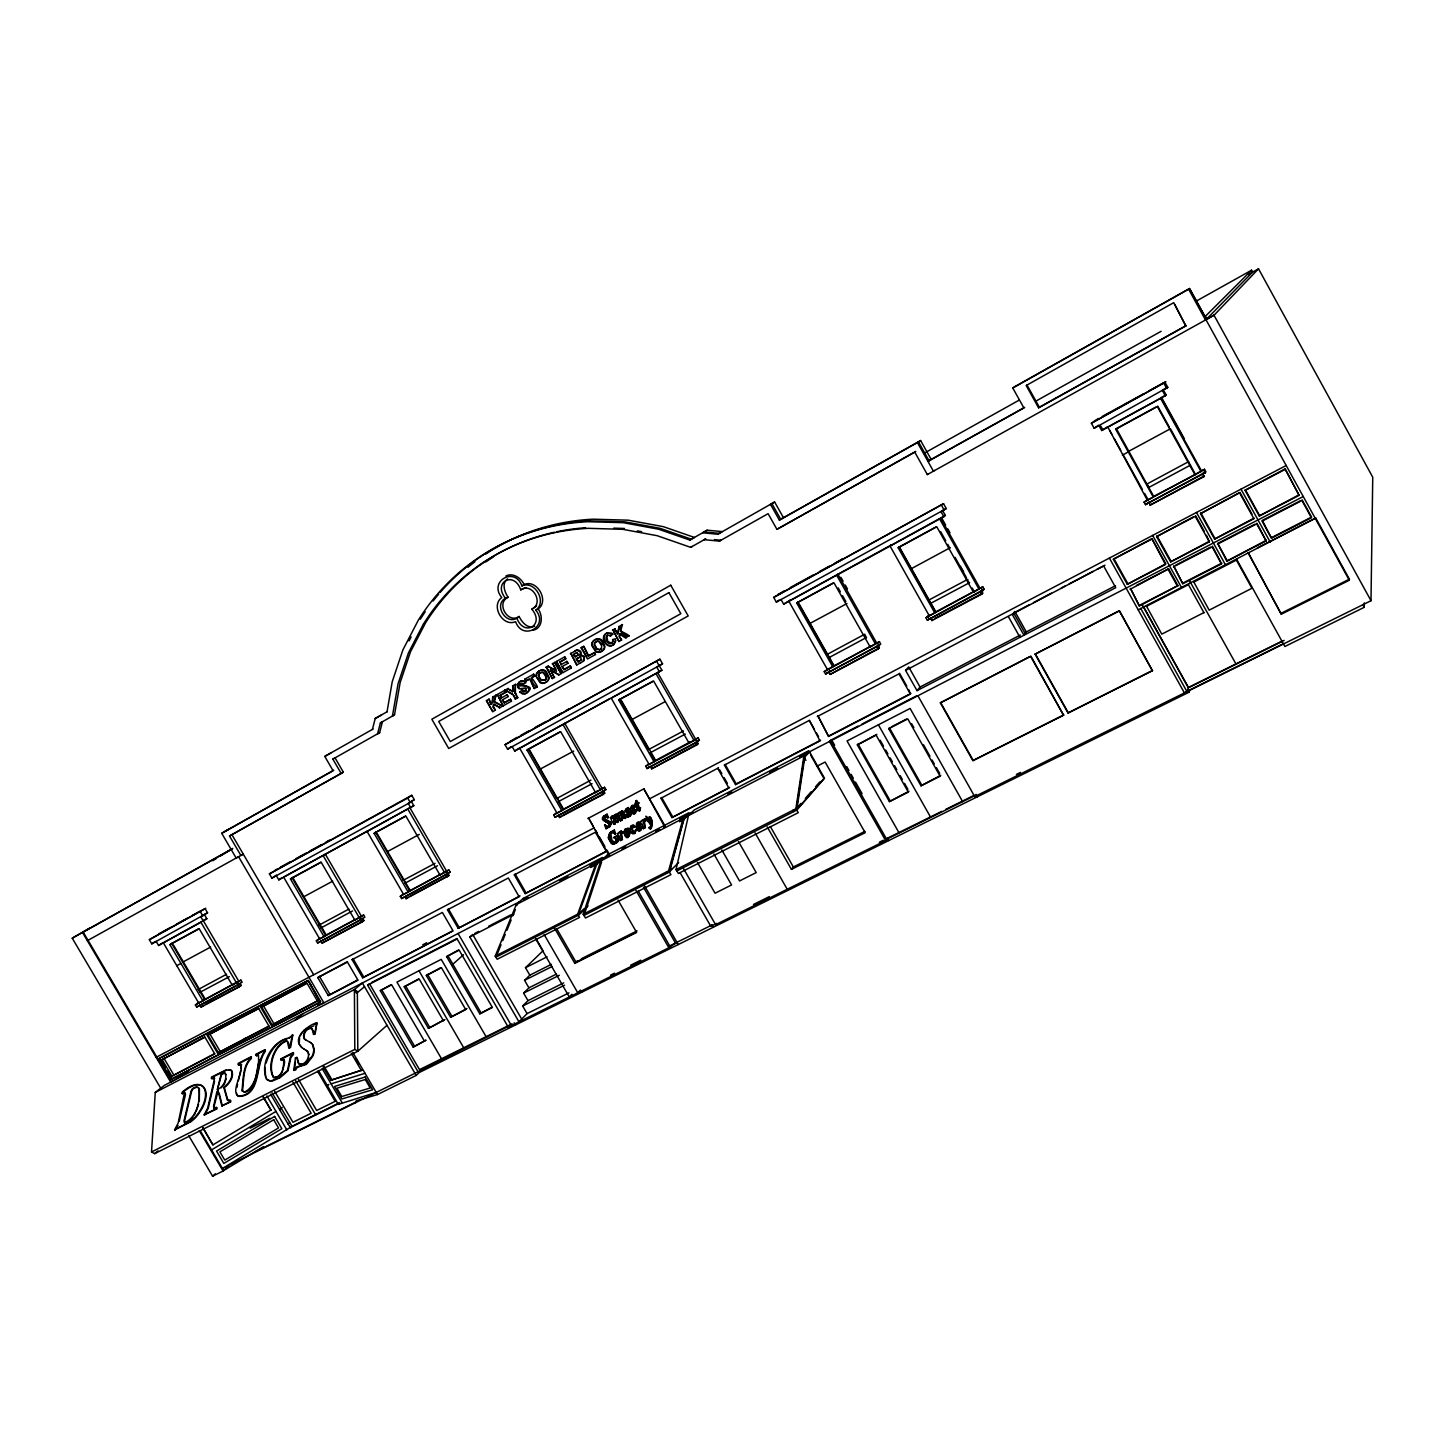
<?xml version="1.0" encoding="UTF-8"?>
<svg xmlns="http://www.w3.org/2000/svg" width="1445" height="1445" viewBox="0 0 1445 1445"><rect width="100%" height="100%" fill="white"/><g stroke="black" fill="none" stroke-linecap="round" stroke-linejoin="round"><path stroke-width="1.5" d="M614.992 823.885L615.733 820.272L617.286 822.62L619.092 819.044L618.207 820.706M618.713 818.99C617.629 826.45 613.421 804.124 618.279 820.597M625.179 818.538C625.215 816.696 626.841 815.919 622.018 811.024M625.775 815.251L624.981 817.256M627.979 807.791L629.442 809.922L628.394 807.43L624.999 810.826L629.46 815.739M629.099 816.262C625.811 818.484 625.757 814.655 629.984 815.07C629.478 812.505 623.879 812.433 625.757 808.965L628.015 807.629M514.817 693.257L515.468 684.334L515.359 692.896L517.473 697.917L515.359 692.896M627.943 817.238L629.912 816.046A2.348 2.149 48.9 0 0 631.031 814.348L630.887 813.445A2.782 2.529 48.9 0 0 630.002 812.198L626.624 809.074M917.9 695.767L974.707 796.592L1370.998 600.705L1372.75 477.229L1258.523 268.806L1252.616 272.093L1205.582 320.14L1188.621 289.199L1189.524 288.512L1206.449 319.273L1189.524 288.512L1014.48 386.863L1012.782 387.983L1023.891 407.942L927.979 461.388L931.068 459.221L920.609 440.526L780.733 519.279L771.883 503.601M266.187 1078.747A16.347 9.79 -57.7 0 0 271.75 1080.697L279.409 1077.482L287.483 1070.492L290.3 1057.306L293.1 1052.61L281.016 1058.77C286.507 1060.811 284.521 1061.768 282.823 1070.149M287.374 1041.448L288.783 1047.733L290.517 1047.589L292.829 1035.09L289.307 1037.871C272.401 1040.671 259.323 1063.719 266.711 1079.054A16.347 9.79 -57.7 0 0 272.274 1081.005L279.933 1077.789L288.007 1070.799L290.824 1057.614L293.588 1054.254L293.1 1052.61M281.522 1060.413L281.016 1058.77M621.567 832.754L622.109 839.744L620.971 833.476L622.687 832.916M259.504 1060.088C255.62 1070.402 257.535 1087.633 245.018 1092.366L242.453 1091.011C243.898 1080.426 243.013 1066.049 251.412 1058.499L250.942 1056.855L238.172 1063.412L238.136 1064.748C247.33 1063.809 233.494 1085.628 236.041 1092.763A9.158 5.419 -58.2 0 0 238.389 1096.105C260.895 1095.473 254.663 1063.881 264.796 1051.057L264.832 1049.72L256.198 1054.164C255.476 1057.812 261.726 1053.459 256.162 1055.482M236.565 1093.07A9.158 5.419 -58.2 0 0 238.913 1096.394C261.419 1095.78 255.169 1064.188 265.32 1051.364L264.832 1049.72M256.686 1055.789L256.198 1054.164M644.47 820.85L645.03 827.859L643.892 821.555L645.608 821.013M1236.685 559.36L1284.858 646.511L1364.206 607.333L1364.333 602.872M258.366 1054.904C259.558 1063.357 256.957 1086.676 244.494 1092.077L241.929 1090.704C243.374 1080.119 242.507 1065.742 250.888 1058.192L250.942 1056.855M626.191 815.323L625.432 818.249M241.044 1068.74L241.459 1064.676L238.642 1065.055L238.696 1063.719L251.448 1057.162M615.769 820.272L615.245 823.56M640.171 807.611L639.756 810.771M221.862 1105.84L230.712 1101.921L230.767 1100.584L227.335 1099.988L223.794 1087.326C228.725 1083.587 233.909 1076.76 231.254 1070.33L225.998 1069.896L211.458 1077.139L211.404 1078.476L214.293 1078.06L214.023 1080.806L207.701 1108.044L204.142 1114.836L216.894 1108.929L216.949 1107.592L214.51 1108.279L213.535 1106.491L216.949 1091.427L218.123 1090.83L221.862 1105.84L230.188 1101.632L230.243 1100.295L228.021 1100.711M204.142 1114.836L216.371 1108.64L216.425 1107.303L213.986 1107.99L214.095 1106.274L218.123 1090.83M213.77 1077.771L214.691 1078.403L211.927 1078.765L211.981 1077.446L226.522 1070.203M204.684 1115.125L208.224 1108.333L214.546 1081.113M649.166 827.66L650.647 828.87M636.396 800.747L637.155 803.221L636.793 800.385L635.926 800.982C634.734 804.576 636.035 808.803 639.611 810.916M636.324 800.62L634.897 804.54M611.452 832.519L615.642 833.801L614.36 830.098L612.409 831.579M610.892 832.067L614.36 830.098M635.8 809.868C632.151 815.739 634.481 808.748 634.807 805.786C630.49 802.77 628.792 812.542 633 813.824A2.312 2.113 48.8 0 0 635.041 813.463L636.324 809.941L635.114 812.018M637.371 822.675L636.035 827.552L638.329 830.857A2.312 2.113 48 0 0 640.37 830.496C645.156 824.824 634.825 829.701 639.918 829.177M641.128 826.901L639.503 829.556M182.124 1093.504L182.196 1092.167C203.673 1073.617 211.927 1092.203 200.132 1110.446A23.21 13.402 -58.5 0 1 190.288 1121.465L174.61 1129.809L178.168 1123.036L184.472 1092.817L182.124 1093.504L184.996 1093.124L185.484 1094.479L179.234 1121.176M182.648 1093.793L182.72 1092.474C204.197 1073.906 212.469 1092.492 200.674 1110.735A23.21 13.402 -58.5 0 1 190.812 1121.753L174.61 1129.809M640.081 809.959L640.587 807.683M175.152 1130.098L178.024 1125.51M634.987 833.133L636.071 829.918L634.734 832.085M635.547 829.827C633.235 838.19 629.279 821.699 634.283 827.299M636.071 829.918L634.644 833.476L631.393 831.977M387.007 1025.3L357.818 1051.237L154.669 1153.652L151.526 1151.99L155.265 1092.42L164.405 1085.34L519.929 901.517M1281.282 614.215L1248.137 552.658L1281.282 614.215L1349.305 580.24L1349.377 579.174L1315.745 518.033L1257.457 547.89M265.139 1067.458L265.573 1077.211M633.452 808.839L632.368 806.129L632.585 810.284L633.921 807.936L632.784 805.75L632.982 809.922M603.865 816.046L606.737 814.438L602.854 817.545A3.468 3.161 49.5 0 0 603.071 819.387L604.534 821.139M310.946 1042.838L312.951 1044.753L314.287 1049.774A13.041 7.911 -57.5 0 1 312.734 1056.295L306.412 1064.351L297.273 1067.277L295.557 1070.041L293.75 1070.384L295.466 1057.83L297.2 1057.632L298.88 1063.791M294.563 1068.596L295.412 1062.328M202.643 1127.461L212.903 1144.892L271.028 1110.049L263.116 1096.574M688.47 815.594L803.908 755.934L808.839 750.678L694.286 809.941L688.47 815.594L676.007 869.655L676.91 870.92L796.755 810.085L824.499 778.277L809.615 752.032L804.251 757.487L796.195 810.356L823.975 778.548L810.735 755.229M676.91 870.92L678.373 873.484L798.236 812.704L796.755 810.085L804.775 757.216M796.755 810.085L795.852 808.766L803.908 755.934M199.32 1100.945L199.392 1088.862A7.406 4.281 -58.3 0 0 195.888 1087.489L192.998 1088.88L191.571 1091.427L184.653 1120.489C183.732 1126.576 191.878 1119.134 192.98 1117.021M313.493 1034.259L314.613 1033.861L316.907 1022.97L315.118 1034.186L313.493 1034.259L312.174 1029.147M1315.745 518.033L1138.19 609.808M387.025 711.807L392.245 681.679L402.902 649.889L418.291 620.23A246.661 225.962 51.1 0 1 587.772 521.699L623.192 522.675L658.577 529.213L689.825 540.069L707.129 530.207L722.211 531.615L717.786 534.235L702.613 532.808L707.129 530.207M423.457 623.987L408.465 652.833L398.061 683.756L392.426 716.088L394.503 714.878L400.139 682.618L410.524 651.749L425.498 622.958A239.382 219.351 51.1 0 1 554.356 532.266M621.079 831.345C621.44 839.852 618.568 826.829 621.043 834.578M288.783 1047.733L289.993 1047.282L292.305 1034.783M495.4 710.127L492.926 707.165L493.54 704.383L499.898 707.635L494.1 704.022L493.486 706.804L495.4 710.127L492.763 711.644L486.423 700.608L489.06 699.091C492.962 716.214 493.63 684.731 492.221 702.18M631.031 808.116L632.025 805.624M636.541 824.138L636.432 827.19M625.595 818.177L623.427 818.231L621.765 812.343L622.38 819.712L620.411 820.886L617.467 814.366M619.038 626.534L617.521 634.012L614.649 628.972L618.027 633.687L619.038 626.534L622.452 624.583C612.138 634.536 642.844 641.074 620.916 631.248M615.209 816.804L615.028 822.187L612.499 815.901L614.613 822.566L614.667 814.872M610.747 833.494L612.012 840.611L615.769 842.525M649.13 827.552C656.048 826.775 639.792 814.492 648.245 820.904M236.908 1087.453L237.576 1084.364M494.064 702.017L496.014 695.208L494.064 702.017L502.589 706.135L494.623 701.656M299.548 1037.871L299.223 1044.103L301.752 1047.607M224.589 1072.931L221.591 1074.592L217.4 1089.53L221.067 1074.285L224.065 1072.642L226.287 1074.683M238.353 1080.806L240.592 1070.745M622.542 833.042L621.079 831.2M1299.127 495.346L1285.075 468.903L1245.084 490.325L1259.245 515.991L1299.127 495.346L1285.075 468.903M645.463 821.121L644.38 819.17M628.16 836.095C625.017 822.006 624.981 834.289 627.419 836.51C620.573 828.238 631.23 827.768 627.852 836.438M620.429 631.573L622.452 624.583M609.356 825.908L608.706 823.505L602.655 819.748A3.468 3.161 49.5 0 1 602.439 817.906L603.739 816.028M620.338 633.687L619.652 636.559L621.603 639.99L619.164 636.884C618.279 626.931 634.843 645.644 619.833 634.012M637.769 803.583C642.88 815.323 634.861 806.292 638.853 803.005L637.155 803.221M226.197 1078.674L224.246 1084.328L221.211 1087.796M372.413 729.49L375.212 718.508L381.516 714.896M380.378 722.915L377.56 733.897L379.656 732.651L382.473 721.687L380.378 722.915L394.503 714.878M1271.51 538.244L1262.063 521.121L1301.963 500.512L1311.446 517.743L1271.51 538.244L1262.28 520.435L1300.121 500.891M212.903 1144.892L202.715 1127.263M1270.498 541.207L1270.245 542.164L1241.002 489.151M1235.945 663.959L1189.687 580.98M668.583 870.865L683.124 818.412L689.084 812.632L607.37 854.898L600.795 860.949L583.184 914.27L585.532 918.009L670.932 874.659L668.583 870.865L583.184 914.27M683.539 819.73L669.017 872.22L678.626 862.557M679.818 818.99L689.771 813.842L683.918 819.532L669.414 872.021L584.033 915.408L601.608 862.051L600.795 860.949L683.124 818.412M1254.982 524.21L1217.701 543.464L1226.805 561.166L1266.163 540.972L1256.951 523.198M1193.769 581.902L1209.158 610.151L1252.129 588.169M584.015 660.13L583.762 656.771L580.186 655.181L580.294 651.912L577.169 650.286M198.579 1104.269L196.195 1111.079M616.184 842.2L615.209 837.396L616.292 839.545M621.332 811.494L620.465 815.432L622 810.789M1259.245 515.991L1299.272 494.714M638.618 826.395L637.498 823.343M1193.66 582.172L1236.559 559.992M356.066 1100.855L377.452 1094.569L416.214 1075.423L419.195 1072.551L1189.054 692.191L1189.831 689.933L1283.575 643.603M266.097 1063.105C269.384 1052.701 276.067 1041.411 287.374 1038.666M1109.399 558.059L1184.43 692.932L1187.031 691.577L1188.458 687.459L1282.185 641.074M649.293 827.371C650.503 834.036 654.35 816.533 649.13 816.804C658.992 834.126 635.836 804.179 651.388 822.151M495.202 956.138L577.693 914.143L595.99 863.387L602.457 857.427L523.307 898.375L516.28 904.588L495.202 956.138L497.206 959.245L579.571 917.376L578.108 915.353L596.731 864.381L603.089 858.529M1226.805 561.166L1266.362 540.249M282.479 1071.666L279.517 1076.091L273.918 1077.753C267.415 1066.862 274.135 1045.06 286.76 1041.086M1182.769 583.744L1173.792 566.151L1182.769 583.744L1221.531 563.857L1212.463 546.174M1146.499 606.123L1161.78 634.138L1204.1 612.499M293.75 1070.384L296.749 1066.97L305.906 1064.044L312.21 1055.988A13.059 7.893 -57.5 0 0 313.764 1049.449L312.427 1044.428M604.263 816.588L604.751 818.773L610.675 822.115A3.594 3.269 49.2 0 1 611.181 824.029L609.682 826.775M1239.756 493.124L1253.899 518.755L1214.595 539.093L1200.524 513.643L1240.009 492.492L1251.948 514.149M307.659 1060.088L308.742 1057.361M496.827 955.073L501.036 944.759M502.715 940.641L505.244 934.445M506.924 930.327L511.133 919.995M512.812 915.877L515.341 909.682M634.156 827.443L633.181 825.438L631.23 826.016M184.328 1122.729C196.827 1117.798 200.656 1100.657 198.868 1088.555A7.406 4.281 -58.3 0 0 195.364 1087.182L192.474 1088.591L191.047 1091.12L183.985 1120.941L184.87 1123.018M631.176 826.287L630.706 830.134M1214.595 539.093L1254.134 518.087M1193.66 516.714L1156.614 536.601L1170.613 561.87L1209.339 541.821L1206.412 535.246M1152.442 670.733L1119.333 610.711L1035.108 654.17L1068.036 712.999L1152.442 670.733L1119.333 610.711M1146.355 606.394L1188.603 584.557M1139.364 605.997L1130.514 588.512L1139.364 605.997L1177.928 585.622L1168.608 568.824L1136.529 585.406M609.429 833.386L608.706 838.57L611.759 843.194A4.516 4.1 48.6 0 0 614.288 843.681L615.913 843.176M1200.524 513.643L1240.009 492.492M289.307 1037.871L292.829 1035.09M1130.062 589.307L1168.608 568.824M300.271 1035.812L302.547 1031.856M1170.613 561.87L1209.646 541.098M580.186 655.181C583.744 651.894 577.296 647.613 574.55 651.37M409.079 640.912L411.121 636.974M1144.603 493.431L1147.872 499.302L1144.079 502.156L1145.488 504.684L1205.925 471.847L1204.498 469.282L1195.051 474.845L1157.319 406.587L1115.703 429.255L1153.255 497.008L1147.33 500.151L1107.665 426.781L1101.686 430.52L1098.904 425.498M1203.866 476.706L1202.908 473.436L1203.866 476.706L1150.094 505.154L1149.281 501.848L1145.488 504.684M609.194 826.233L609.519 823.596L605.437 821.609M1144.079 502.156L1204.498 469.282M612.301 642.7C612.698 637.805 614.631 640.821 611.578 643.296M303.992 1049.016C289.885 1040.183 305.943 1026.636 315.136 1023.295L316.401 1022.645M316.907 1022.97L314.45 1024.577M194.298 1115.016L195.49 1112.794M1068.036 712.999L1152.568 670.426M606.719 635.981L607.803 641.435L611.488 643.224M545.542 679.71L545.957 676.91L543.41 673.009A3.179 2.908 56.7 0 0 541.423 672.485L540.123 672.9M1063.574 715.239L1030.881 656.156L940.352 702.848L972.882 760.648L1063.574 715.239L1030.664 656.445M611.199 832.681C608.291 835.625 611.578 845.632 616.274 842.182M1195.051 474.845L1153.652 496.376L1116.335 428.587L1115.703 429.255M601.283 648.697L601.716 645.861L599.133 641.923A3.215 2.98 56.8 0 0 597.128 641.381L596.46 641.526M621.26 831.019L620.628 834.957M644.181 819.098L643.549 823.036L644.795 818.791L645.951 820.363L644.289 821.23M1127.281 584.286L1165.826 563.785L1151.846 538.606L1113.354 559.233L1127.281 584.286L1165.447 564.543L1151.846 538.606M593.136 641.291L592.667 642.104A6.087 5.617 56.8 0 0 592.233 645.174L596.117 651.28A5.617 5.184 56.7 0 0 599.512 652.02M1195.376 474.267L1170.45 428.75L1128.87 451.219M617.051 836.691L618.261 840.954L617.792 835.336L613.691 837.63L615.209 837.396M604.859 634.662L603.829 637.913L605.87 643.097M633.687 808.983L632.585 810.284M638.329 826.865C640.153 826.179 638.961 820.977 637.371 823.614L637.913 827.317L638.311 822.747M974.707 796.592L975.519 795.292L886.634 839.238L830.586 740.292L858.041 726.094M525.944 690.818L525.673 688.199L520.272 688.904A3.576 3.251 56.8 0 1 518.394 688.181L517.165 684.316L520.019 681.552M1150.094 505.154L1204.281 475.911M583.563 660.835L584.268 656.445L580.709 654.838M639.214 826.775L639.954 823.704L638.184 822.386M1104.034 566.693L1115.739 587.7L916.997 690.638L905.582 670.408L1105.01 565.194M618.677 840.575L617.033 842.453M972.882 760.648L1063.755 714.896M1146.951 483.858L1148.847 487.254M683.539 868.662L715.6 924.674L885.659 840.611L887.32 838.263L941.797 811.331M921.639 784.888L889.452 727.865L888.747 728.695L920.989 785.809L940.731 775.333M1026.329 631.935L1023.945 635.24L1012.385 614.577L1014.842 611.416L1026.329 631.935L1115.54 585.695M876.844 734.349L857.318 744.843L889.416 801.614L908.995 791.228M625.179 829.033L624.186 831.579L624.944 835.264M636.486 823.686L637.986 822.205M628.647 836.492C630.905 834.126 629.406 827.57 625.432 828.942M940.352 702.848L1028.858 657.186M614.161 644.127C615.534 637.119 617.322 640.388 613.493 644.723M621.765 812.343L620.862 814.854L621.964 820.074M650.593 827.479L651.37 825.312L649.708 822.693M767.187 826.829L791.427 869.384L793.359 866.982L864.905 831.363M604.498 816.299L604.317 819.152L610.26 822.494A3.594 3.269 49.2 0 1 610.765 824.391L609.067 827.19M608.562 826.54L604.588 825.095L606.069 828.744L608.742 827.1M650.647 828.978C656.102 822.06 645.752 810.302 650.991 822.53M615.859 842.579L616.672 840.882M306.882 1061.352L303.685 1064.116M916.997 690.638L920.031 687.043L1020.387 635.023M1101.686 430.52L1165.32 395.786L1166.079 394.882L1163.279 389.807L1167.795 387.35L1164.977 382.275L1091.372 423.222L1094.154 428.262L1167.795 387.35M828.581 736.444L817.942 715.889L828.581 736.444L910.386 694.07L908.851 689.771M715.6 924.674L716.684 923.391L710.814 926.299L680.252 872.906M710.814 926.299L711.897 925.035L713.198 927.293M581.215 659.895L580.764 657.168L577.801 657.927M610.242 832.428L608.11 837.648L611.343 843.573A4.534 4.118 48.6 0 0 613.872 844.061L616.726 842.67M1163.279 389.807L1162.521 390.692L1165.32 395.786M633.38 810.302L634.626 806.653L632.242 805.533M618.424 840.954L616.311 843.067M795.22 809.941L801 803.33M805.335 798.381L811.115 791.788M815.45 786.839L819.767 781.889M338.798 1103.077L293.299 1125.655L222.458 1168.445L418.038 1071.775L367.608 985.183L457.162 938.979L508.261 1027.16L668.872 947.775L676.964 942.303M638.708 827.335C641.291 826.287 640.839 820.363 637.588 822.584M930.598 618.189L931.935 620.555L981.787 594.166L982.708 593.136L981.372 590.752L984.153 589.289L982.781 586.814L973.496 592.287L936.775 526.757L898.194 547.781L934.734 612.824L929.243 615.751L890.012 545.957L891.131 545.036L788.807 601.21L827.497 669.667L834.018 665.675L799.157 603.974M929.243 615.751L930.255 614.667L925.974 617.756L927.347 620.194L984.153 589.289M981.372 590.752L980.451 591.782L981.787 594.166M925.974 617.756L982.781 586.814M905.582 670.408L908.706 666.922L920.031 687.043M973.496 592.287L974.418 591.258L935.493 612.03L899.025 547.095L935.619 527.154M600.813 649.202L601.788 648.371M830.586 740.292L829.502 741.466L885.659 840.611M538.407 671.419L537.07 673.153A6.015 5.509 56.7 0 0 536.673 676.17M931.935 620.555L932.946 619.453M594.021 640.352L592.143 642.429A6.087 5.617 56.8 0 0 591.727 645.5L595.611 651.605A5.617 5.184 56.7 0 0 599.007 652.345L600.687 651.731M518.972 682.257L518.014 686.754M927.347 620.194L983.25 590.301M934.734 612.824L935.746 611.759L899.296 546.86L898.194 547.781M571.877 994.286L569.312 996.996L535.553 938.528M605.654 633.831C601.138 636.866 603.992 643.982 608.327 645.644A5.563 5.148 56.7 0 0 611.632 645.698L613.999 644.398M423.475 624.005A239.888 219.748 51.1 0 1 588.368 528.328L622.795 529.322L657.186 535.698L690.674 547.348L705.738 538.804L704.239 539.689L719.411 541.116L768.09 513.661L776.94 529.34L915.823 451.418L914.757 452.122L927.329 474.574L1214.017 315.263L1258.523 268.806M527.371 692.534C532.284 687.206 523.975 683.937 519.658 686.158C517.852 681.679 527.678 684.46 521.338 683.431M668.818 871.534L671.817 868.463M930.941 603.215L969.595 582.642M568.987 992.859L527.064 1013.613L518.99 1021.868L469.842 936.992L472.714 934.481L521.699 1019.104M546.68 681.805L548.034 680.631A5.563 5.094 56.6 0 0 549.1 677.416L546.192 671.365A5.617 5.148 56.7 0 0 541.839 669.866L538.985 670.986M554.194 927.6L574.821 963.363L577.386 960.744M508.261 1027.16L509.85 1025.553L418.038 1071.775M929.099 599.928L967.753 579.337M602.42 650.828L603.757 649.654A5.635 5.202 56.7 0 0 604.877 646.385L601.951 640.261A5.672 5.256 56.8 0 0 597.526 638.762L594.672 639.882M814.456 729.4L809.344 720.387L819.965 740.906L735.541 784.635L724.415 765.091L725.137 764.405L736.246 783.931L735.541 784.635M878.253 648.949L879.373 647.793L878.072 645.463L876.934 646.601L878.253 648.949L830.171 674.381L828.852 672.051L830.08 670.877L825.583 674.056L824.228 671.672L828.744 668.493L827.497 669.667M825.583 674.056L880.764 644.036L879.391 641.634L870.197 647.035L833.964 582.805L796.755 603.071L832.808 666.849M527.064 1013.613L522.657 1006.009L527.985 1000.644L563.713 982.871M1094.154 428.262L1098.435 425.3M824.228 671.672L879.391 641.634M1252.616 272.093L1251.587 270.197L1205.455 316.22L1206.882 318.821M527.985 1000.644L523.614 993.094L528.906 987.838L556.542 974.02M577.946 655.326L578.885 654.585M528.906 987.838L524.571 980.324L529.809 975.176L551.394 964.339M1094.19 421.091L1098.543 418.508M1091.372 423.222L1165.916 381.769M529.809 975.176L525.492 967.698L543.013 950.792L536.456 939.431M830.171 674.381L879.373 647.793M458.571 950.015L446.595 956.608L479.794 1013.83L491.77 1007.291M578 914.685L584.25 908.67M578.108 915.353L586.092 907.641M495.978 957.132L578.47 915.173L588.061 905.907M866.278 637.733L864.742 634.211L827.01 654.495M672.72 816.84L661.684 797.55L660.907 798.272L671.943 817.581L729.635 787.344M612.084 642.971C606.069 646.981 602.926 631.61 610.512 636.107L612.843 634.048L611.705 633.109L606.159 633.452M911.506 568.589L950.069 547.763M1185.839 325.92L1173.719 302.673L1026.185 385.526L1038.558 407.797L1185.839 325.92L1174.767 304.57M413.162 1047.101L425.823 1040.237L413.162 1047.101L380.306 990.656L391.053 984.695M440.797 967.626L426.329 975.483L450.569 1017.244L466.952 1008.484M355.47 1102.698L356.518 1101.722L255.783 1151.52M428.406 1028.37L444.663 1019.664L428.406 1028.37L404.221 986.791L418.598 978.987M640.532 822.133L643.458 828.671L642.646 824.065M633.813 832.483L634.788 832.013M637.119 829.015L638.744 830.478A2.312 2.113 48 0 0 640.767 830.116L641.652 826.973M640.153 810.41L637.733 810.699L635.854 804.739M318.514 1070.546L338.311 1104.377L339.738 1103.059L292.215 1126.612L272.057 1092.853M617.629 834.036L620.573 840.557L619.76 835.951M632.657 825.727L632.44 829.773L634.229 832.103M635.059 833.097C629.966 836.854 627.943 824.698 633.596 825.059C637.137 826.955 631.158 828.906 632.874 825.872M582.895 661.449L584.087 660.491M613.691 837.63L617.792 835.336M627.6 817.418L628.539 816.353M633.669 812.307L635.132 812.036M631.104 810.157L633.416 813.463A2.312 2.113 48.8 0 0 635.457 813.101L636.324 809.941M290.734 1127.949L288.061 1123.993L289.542 1122.657M632.765 810.826L634.084 811.945M327.383 1085.719L328.828 1084.418M637.371 803.944L638.853 803.005M626.426 814.727L629.605 815.594M620.411 820.886L622.38 819.712M624.782 817.075L623.662 811.44L621.206 811.44M188.645 1135.553L212.596 1176.194L223.09 1171.01L228.527 1166.187M611.976 818.538C609.14 814.131 612.048 824.499 614.775 823.831M626.48 809.2C632.531 809.688 621.35 808.694 629.587 812.56A2.782 2.529 48.9 0 1 630.472 813.824L630.616 814.709A2.348 2.149 48.9 0 1 629.496 816.407M635.186 805.082L636.252 804.377M638.491 802.372L638.437 803.384M212.596 1176.194L215.341 1173.774M451.689 965.242L463.502 954.766M606.412 828.003L609.483 826.811M606.069 828.744L606.647 827.732M618.243 814.221L620.826 820.507M279.626 1109.616L282.209 1107.34M650.34 766.591L651.623 768.812L696.671 744.988L698.152 743.669L695.822 739.732L698.061 737.763L699.398 740.093L697.14 742.062L647.053 768.577L645.716 766.265L648.119 764.242M665.296 826.359L643.838 788.862L664.718 826.937L663.616 827.497M526.034 892.829L515.233 874.099L514.312 874.875L525.131 893.624L605.274 851.773M604.064 816.678L608.345 817.563L607.117 814.239L606.322 814.817M662.569 663.815L507.61 749.16L505.028 744.681L659.932 659.209L662.569 663.815L659.263 665.621L661.882 670.227L611.235 698.188L649.022 764.279L653.989 761.641L618.785 700.048L653.646 681.065L689.012 743.073L698.061 737.763M607.117 814.239L607.55 818.051M689.012 743.073L690.511 741.773L655.163 760.63L650.521 752.538M846.987 603.522L810.103 623.355M651.623 768.812L698.152 743.669M780.986 599.44L783.66 604.173L943.838 516.714L945.337 515.432L942.61 510.573L946.276 508.568L943.549 503.691L773.671 597.399L776.362 602.131L946.276 508.568M638.112 827.859L639.123 826.955M507.556 578.885C501.415 583.31 504.612 592.179 508.116 597.255C495.635 603.035 507.827 624.312 519.134 616.473C521.717 622.054 527.75 629.297 534.65 626.227M653.989 761.641L655.56 760.305L621.513 700.717M609.176 855.639L588.512 817.978M647.053 768.577L649.437 766.536M890.012 545.957L940.623 518.014L979.999 588.296M685.309 734.078L650.34 752.682M459.149 927.473L448.456 908.995L447.48 909.808L458.191 928.304L520.056 895.918M227.876 1100.277L224.318 1087.633C229.249 1083.895 234.433 1077.067 231.778 1070.637L228.996 1069.607M942.61 510.573L941.11 511.837L943.838 516.714M558.276 815.323L559.54 817.527L603.071 794.497L604.732 793.106L603.468 790.885L605.889 789.602L604.588 787.308L595.611 792.582L560.714 731.712L527.028 750.063L561.78 810.519L556.975 813.065L519.676 748.185L609.122 699.037M556.325 812.903L553.688 815.052L554.988 817.328L605.889 789.602M608.58 826.739L609.609 825.872M508.116 597.255C491.119 601.915 506.382 628.575 519.134 616.473M603.468 790.885L601.788 792.293L603.071 794.497M646.348 818.231L647.27 817.436M304.028 1030.177L313.818 1025.86M364.519 986.7L356.572 993.293L354.404 989.554L362.352 982.997L416.214 1075.423M553.688 815.052L604.588 787.308M367.608 985.183L369.432 983.666L419.772 1070.095M620.844 831.399L622.976 831.832L621.368 833.151M648.895 827.75L650.991 827.1M773.671 597.399L943.549 503.691M595.611 792.582L597.291 791.192L563.08 809.453L558.492 801.487M618.406 813.174L619.995 811.837L620.429 815.432M516.768 617.774C523.578 637.498 545.415 625.071 531.814 609.176C544.458 603.378 532.139 581.865 520.742 589.849C513.914 570.034 492.131 582.642 505.732 598.501M536.601 605.87L531.814 609.176M535.806 610.169C547.366 601.969 534.849 580.077 521.916 585.893C514.781 566.025 488.247 581.378 501.776 597.526C490.379 605.726 502.77 627.365 515.612 621.675C522.693 641.49 549.299 626.335 535.806 610.169C552.026 603.45 536.059 575.525 521.916 585.893M154.669 1153.652L158.029 1150.87M618.659 832.79L620.158 831.525M641.58 820.868L643.061 819.604L643.477 823.054M559.54 817.527L561.292 816.082M363.688 976.928L353.158 958.812L352.092 959.661L362.641 977.795L452.104 931.122M561.78 810.519L563.514 809.092L528.852 748.763L527.028 750.063M554.988 817.328L604.227 790.993M320.104 1002.216L308.146 980.396L159.113 1058.481L171.323 1079.216L320.104 1002.216L308.146 980.396L320.736 1001.728L171.323 1079.216M347.071 961.846L317.774 977.597L328.286 995.587L357.601 979.927M272.13 1024.83L319.219 999.976L272.13 1024.83L261.708 1007.039L306.755 983.07M295.015 1020.242L303.324 1013.505M610.783 833.061L613.023 831.923L615.642 833.801M557.192 798.092L558.944 801.144M611.867 816.407L612.933 815.54M272.184 1026.853L259.793 1005.684M243.663 1039.569L245.397 1038.214M796.755 603.071L798.055 602.041M404.853 896.568L406.081 898.7L449.07 875.453L409.928 807.827L413.812 805.696L411.283 801.325L414.3 799.681L411.753 795.31L269.402 873.864L271.895 878.145L410.217 802.445L407.671 798.055L411.753 795.31M258.836 1008.122L208.008 1035.09L218.358 1052.682L268.878 1026.04M403.336 894.003L400.283 896.352L401.565 898.555L450.117 872.094L448.835 869.89L440.002 875.056L405.882 816.082L374.129 833.386L408.104 891.962L403.57 894.365L367.102 831.489L411.373 806.834M218.466 1054.651L206.165 1033.735M400.283 896.352L448.835 869.89M788.807 601.21L790.126 600.199L783.66 604.173M406.081 898.7L408.104 897.128M1038.558 407.797L1186.291 325.486M401.565 898.555L448.185 873.611M204.811 1036.896L162.129 1059.618L171.901 1076.2L214.619 1053.604M841.857 559.468L842.724 558.8L834.957 563.044M408.104 891.962L410.109 890.409L377.235 833.729M253.905 1011.121L255.62 1009.784M632.206 719.411L665.115 701.638M361.828 922.109L363.905 920.501L362.677 918.406L360.6 919.995L361.828 922.109L322.109 943.115L320.88 941.02M319.598 938.401L316.329 940.839L317.593 943.007L364.899 917.232L363.634 915.046L354.892 920.176L321.169 862.231L290.463 878.975L324.005 936.541L319.634 938.853L283.617 877.097L367.301 831.11M403.932 879.752L404.907 883.274L405.648 882.714M316.329 940.839L363.634 915.046M776.362 602.131L779.072 600.072M645.192 819.098L646.746 817.87M322.109 943.115L363.905 920.501M324.005 936.541L326.155 934.915L292.685 877.476L290.463 878.975M317.593 943.007L362.821 918.821M777.717 594.636L784.49 590.716M156.096 1057.343L594.184 827.84M540.466 768.957L573.683 751.111M320.049 924.439L319.255 925.035L320.953 927.925L321.747 927.347M525.113 691.433L526.486 690.457M238.949 987.098L241.225 985.418L240.014 983.359L237.739 985.057L238.949 987.098L201.108 1007.111L199.898 1005.07M198.94 1002.36L195.382 1004.943L196.628 1007.057L242.146 982.239L240.9 980.125L232.266 985.165L199.175 928.72L169.914 944.669L202.842 1000.753L198.669 1002.974L163.321 942.772L200.927 922.235L236.492 982.925M521.067 683.413C515.883 687.856 539.256 683.322 526.179 693.329M232.266 985.165L234.56 983.485L204.594 999.488L200.259 992.101M512.126 746.559L514.709 751.039L661.882 670.227M195.382 1004.943L240.9 980.125M934.463 470.438L933.434 471.196L917.43 442.585L920.609 440.526M618.785 700.048L620.447 698.838M927.329 474.574L928.358 473.815M201.108 1007.111L203.438 1005.395M202.842 1000.753L205.19 999.055L173.418 944.958M196.628 1007.057L239.852 983.919M659.263 665.621L656.897 667.355L659.516 671.961M610.079 817.707L612.301 816.046M199.193 988.85L198.326 989.464L199.988 992.3L200.855 991.667M505.028 744.681L659.932 659.209M387.567 851.52L419.303 834.379M525.781 693.437L522.602 694.034L519.712 691.902L522.187 690.204L524.734 691.414M303.884 896.713L332.693 881.161M514.709 751.039L520.164 747.625M330.923 1080.228L362.352 1069.986L330.923 1080.228L323.156 1066.97M606.629 635.854L607.677 635.15M545.632 679.836L541.207 680.414L538.533 675.754A3.251 2.98 56.7 0 1 539.527 673.298L541.965 672.142A3.179 2.908 56.7 0 1 543.952 672.666L545.722 674.761M600.235 649.6L601.337 648.859M568.011 709.621L569.276 708.754L565.392 710.868M507.61 749.16L511.349 746.577M596.315 641.49L595.195 642.23A3.287 3.034 56.8 0 0 594.166 644.723L596.875 649.437L600.108 649.546M539.545 670.643L536.529 673.496A6.015 5.509 56.7 0 0 536.131 676.513L539.978 682.564A5.563 5.076 56.6 0 0 543.32 683.286L546.174 682.166M276.302 875.598L278.795 879.861L413.812 805.696M374.129 833.386L376.206 831.959M509.959 741.466L517.075 737.365M593.498 640.677L596.351 639.033M605.148 634.156L606.665 633.145M183.316 961.81L210.645 947.053M609.826 832.808L612.066 831.381M414.3 799.681L408.249 803.402L410.777 807.791M617.394 833.639L619.074 832.41M640.298 821.735L641.977 820.489M547.221 681.462L544.476 683.033M601.355 651.532L602.926 650.485M617.232 813.968L618.821 812.812M278.795 879.861L282.154 877.603M169.914 944.669L172.316 943.079M271.895 878.145L276.428 875.128M327.997 841.243L329.55 840.213L325.631 842.363M156.132 941.345L158.571 945.5L206.852 918.731L204.395 914.54L207.556 912.825L205.1 908.634L149.341 939.683L151.779 943.856L207.556 912.825M158.571 945.5L162.219 943.115M275.02 870.287L276.627 869.222M618.948 641.508L612.987 629.875L618.948 641.508L621.603 639.99M204.395 914.54L200.837 916.871L203.311 921.079M595.485 654.513L594.401 652.598L595.485 654.513L587.483 658.992L581.107 647.83L583.762 646.312L588.548 655.904L583.762 646.312M151.779 943.856L155.048 941.725M576.754 664.971L570.847 653.393L576.754 664.971L580.872 662.623M149.341 939.683L205.75 908.273M550.581 669.848L554.23 677.488L550.581 669.848L558.98 674.797L550.039 670.191M561.112 673.605L554.699 662.424L561.112 673.605L558.456 675.14M562.827 672.702L556.415 661.503L562.827 672.702L571.371 667.915L570.287 666.019L563.875 669.631L562.123 666.597L564.399 669.288M571.371 667.915L570.287 666.019M526.504 680.667L524.86 679.132L525.944 681.01L529.574 678.951L534.325 688.542L531.706 682.636M531.67 677.777C547.872 699.597 523.09 677.434 534.758 676.061L533.675 674.165L524.86 679.132M552.261 678.572L546.391 667.066L552.261 678.572L554.754 677.145M578.325 661.557C574.839 653.917 576.736 665.115 580.294 660.455M511.476 701.186L510.41 699.326L511.476 701.186L503.095 705.901L497.297 694.485M512.722 694.395L505.262 690.078L512.722 694.395L515.395 699.073L514.167 695.605M492.763 711.644L486.423 700.608M567.939 663.309L566.855 661.413L567.939 663.309L562.123 666.597M610.512 636.107L610.278 635.168M503.095 705.901L498.362 696.327M519.712 691.902L520.941 692.336M522.187 690.204L523.307 691.758L525.673 691.071M504.666 702.523L502.372 699.868L504.106 702.884L510.41 699.326M612.843 634.048L607.135 633.018M560.154 661.882L561.039 664.7L560.154 661.882L565.826 658.703L564.742 656.807L556.415 661.503M559.612 662.207L565.826 658.703M576.609 652.743L578.578 654.44L575.02 657.005L573.52 654.404L575.543 656.68L576.934 655.904M508.098 696.635L507.032 694.774L508.098 696.635L502.372 699.868M500.458 695.208L501.289 698.007L500.458 695.208L506.003 692.101L504.919 690.222L496.737 694.846M520.417 681.444L523.487 680.83A3.576 3.269 56.8 0 1 525.42 682.022L524.878 682.365A3.594 3.269 56.8 0 0 522.927 681.173L521.302 681.173M512.65 691.758L513.065 685.689L512.65 691.758L507.701 688.723L513.21 691.396M555.295 669.974L547.908 666.253L556.488 671.329L552.731 663.526L555.946 669.125M564.742 656.807L565.302 659.046M531.128 678.12L534.758 676.061M533.675 674.165L534.216 676.404M774.61 501.993L770.51 504.413L779.379 520.128L783.407 517.581L774.61 501.993L717.786 534.235M499.88 695.551L506.003 692.101M489.06 699.091L491.3 704.347M504.919 690.222L505.443 692.462M523.325 684.316L525.926 682.69M581.721 659.57L577.801 661.882M87.35 940.677L243.248 854.103L240.936 855.548L229.52 836.005L343.332 772.154L335.023 757.83L332.856 759.113L341.183 773.454L229.52 836.005M212.74 860.75L216.569 858.384M220.417 856.018L231.922 848.938M217.4 1089.53C223.415 1086.983 227.389 1079.307 225.185 1073.111M161.262 1089.115L72.25 938.184L232.753 848.414M72.25 938.184L90.168 927.798M341.183 773.454L343.332 772.154M719.411 541.116L720.874 540.231L714.39 539.617M263.423 1146.698L223.668 1170.504L200.367 1130.965M211.53 1149.895L275.995 1111.422M317.719 1005.178L323.897 1002.866L238.551 856.704L236.221 858.167L221.717 833.313L228.743 829.141M580.348 662.966L583.401 661.124M188.5 1071.63L171.359 1081.745L83.16 932.061L231.633 849.317M690.674 547.348L692.209 546.445M221.717 833.313L333.091 770.763L324.782 756.421L331.32 752.628M689.825 540.069L694.413 537.432L663.363 526.666L628.196 520.182L592.974 519.188A245.072 224.734 51.1 0 0 485.881 553.977M375.212 718.508L387.423 711.572M324.782 756.421L373.027 729.039M332.856 759.113L379.656 732.651M1012.782 387.983L1188.621 289.199M224.065 831.923L333.759 770.149M779.379 520.128L917.43 442.585M776.94 529.34L914.757 452.122M924.782 452.899L1019.285 400.066M1196.46 301.012L1251.587 270.197M1248.462 274.532L1252.4 272.328M492.673 697.122L496.014 695.208M505.262 690.078L508.261 688.362M512.505 686.032L515.468 684.334M545.849 667.409L548.45 665.91M552.207 663.851L554.699 662.424M570.323 653.736L577.007 650.106M612.481 630.183L615.155 628.665M581.107 647.83L583.256 646.637M573.52 654.404L575.273 653.393M525.944 681.01L529.033 679.294M501.289 698.007L507.032 694.774M561.039 664.7L566.855 661.413M928.033 460.901L931.068 459.221M1024.686 407.346L928.99 460.666L918.496 441.899M1035.939 401.078L1161.13 331.302M576.085 658.884L580.312 656.698M589.072 655.578L594.401 652.598M504.106 702.884L509.85 699.687M563.875 669.631L569.764 666.362M588.548 655.904L593.877 652.941M499.338 707.996L502.589 706.135M515.395 699.073L518.033 697.556M534.325 688.542L536.98 687.025M625.83 637.678L629.135 635.8M1214.414 314.847L1205.979 319.724L1349.305 580.24M158.95 933.759L170.6 927.383M176.416 924.186L188.049 917.81M191.932 915.678L199.681 911.416M280.547 867.072L290.355 861.708M296.225 858.474L306.033 853.11M309.952 850.96L321.711 844.512M520.941 735.252L528.671 731.007M534.469 727.828L546.065 721.47M549.931 719.357L561.527 712.981M790.307 587.537L813.607 574.767M819.423 571.57L829.141 566.241M1102.409 416.377L1143.049 394.088M1148.865 390.909L1164.345 382.419M269.402 873.864L407.671 798.055M206.852 918.731L203.293 920.682L238.786 981.245M942.194 517.147L945.337 515.432M1166.079 394.882L1161.039 397.628L1201.499 470.871M1107.014 427.449L1160.516 398.242L1201.084 471.666M198.995 928.611L171.702 943.477L198.597 989.283M320.88 862.177L292.107 877.856L319.508 924.854M405.413 816.118L375.682 832.32L403.408 880.149M560.046 731.838L528.4 749.088L556.74 798.453M652.905 681.227L620.031 699.145L648.751 749.431M832.916 583.13L797.73 602.312L827.154 654.368M1116.172 428.75L1155.729 407.183M176.778 965.693L180.932 963.454M1122.368 455.139L1128.274 451.942M198.326 989.464L226.576 974.255M319.255 925.035L348.931 909.068M403.191 880.312L435.035 863.351M556.56 798.597L590.951 780.101M648.57 749.576L683.521 730.953M1146.752 484.147L1188.621 461.641M574.749 653.736L577.133 652.417M199.988 992.3L229.358 976.657M320.953 927.925L352.544 910.964M404.907 883.274L437.474 865.772M558.312 801.65L592.089 783.678M828.834 657.71L866.566 637.462M1148.649 487.561L1190.535 465.091M355.055 919.598L325.613 935.33L321.187 927.762M439.966 874.586L409.603 890.806L405.124 883.094M871.335 645.897L833.711 665.982L828.978 657.583M645.716 766.265L695.822 739.732M450.117 872.094L445.891 874.839L447.119 876.989M699.398 740.093L695.37 742.73L696.671 744.988M647.848 767.891L697.899 741.393M826.215 673.46L879.626 645.174M1145.777 504.251L1205.509 472.623M205.425 1004.347L241.225 985.418M410.055 896.099L449.07 875.453M563.261 815.034L604.732 793.106M934.933 618.406L982.708 593.136M587.88 818.52L643.838 788.862M614.251 815.233L616.184 814.077M649.546 798.85L1286.176 465.507M1113.354 559.233L1151.448 539.31M1156.614 536.601L1195.268 516.389L1209.339 541.821M1245.084 490.325L1284.912 469.499M159.113 1058.481L307.604 980.812M1029.544 604.642L1013.668 612.933L1025.191 633.524M1033.518 602.565L1051.4 593.209M1061.334 588.025L1065.29 585.947M1069.264 583.87L1093.106 571.407M1097.062 569.33L1103.023 566.223M317.774 977.597L347.45 962.081L357.999 980.198L328.286 995.587M352.092 959.661L442.405 912.463L453.098 930.941L362.641 977.795M447.48 909.808L508.333 878L519.134 896.731L458.191 928.304M514.312 874.875L596.333 831.724L595.485 832.464L606.43 851.52L525.131 893.624M660.907 798.272L718.526 767.855L717.804 768.541L728.912 788.067L671.943 817.581M724.415 765.091L809.344 720.387M817.31 716.539L898.989 673.858L910.386 694.07M208.008 1035.09L258.727 1008.592L269.149 1026.383L218.358 1052.682M261.708 1007.039L307.081 983.322L317.575 1001.295M162.129 1059.618L204.973 1037.239L214.817 1053.965L171.901 1076.2M606.882 828.166L605.003 824.734M628.34 816.858L626.841 814.366M613.565 830.676L614.829 834.325M520.742 589.849L526.106 587.519M620.573 840.557L622.524 839.364M643.458 828.671L645.427 827.479M422.699 944.831L426.709 942.754M736.246 783.931L820.597 740.219M829.195 735.776L910.91 693.437M804.702 753.676L808.694 751.617M861.961 724.071L916.871 695.677M527.931 897.381L523.921 899.458L523.307 898.375M559.956 880.836L567.957 876.682M589.975 865.302L605.997 857.029M608.002 856L609.808 855.061M682.889 817.274L692.679 812.216M727.865 794.009L731.784 791.986M769.679 772.407L777.645 768.27M799.591 756.927L1303.264 496.538M622.018 849.01L625.974 846.951M655.705 831.579L659.661 829.538M803.619 755.139L809.615 752.032M595.99 863.387L516.28 904.588L517.021 905.563M155.265 1092.42L354.404 989.554L357.349 991.469L357.818 1051.237L354.802 1049.377L354.404 989.554M590.662 867.524L596.731 864.381M1175.724 565.158L1210.513 547.167M679.602 821.771L683.918 819.532M1173.412 566.91L1212.156 546.896L1221.531 563.857M1217.412 544.187L1256.735 523.885L1266.163 540.972M371.419 982.636L456.873 938.528M474.701 933.452L478.692 931.393M488.645 926.263L510.591 914.956M469.842 936.992L513.806 914.324M891.348 726.889L906.557 719.068M857.318 744.843L876.14 735.18L908.327 792.149L889.416 801.614M888.747 728.695L907.785 718.906L940.117 776.236L920.989 785.809M380.306 990.656L391.667 984.822L424.595 1041.393M446.595 956.608L459.167 950.142L492.42 1007.508L479.794 1013.83M817.202 766.121L825.131 762.039L865.176 832.699L791.427 869.384M1035.108 654.17L1119.171 610.982M256.722 1054.471L265.356 1050.027M1139.78 605.184L1177.928 585.622M1183.112 582.967L1221.82 563.098M1271.69 537.522L1311.572 517.075L1302.108 499.862M404.221 986.791L419.231 979.114L443.452 1020.802M426.329 975.483L441.447 967.735L465.76 1009.621L450.569 1017.244M281.54 1059.095L293.606 1052.935M676.007 869.655L795.852 808.766M151.526 1151.99L354.802 1049.377M525.492 967.698L547.059 956.843M524.571 980.324L552.171 966.47M581.36 958.757L637.028 930.905M635.728 932.278L575.995 962.153L556.831 928.936M574.821 963.363L636.631 932.458L618.008 900.054M250.148 1128.166L269.962 1118.267M1281.516 613.077L1349.377 579.174M523.614 993.094L559.323 975.267M522.657 1006.009L564.562 985.183M338.311 1104.377L376.206 1092.438M1284.135 640.388L1188.35 687.784L1142.435 605.22M419.953 1069.426L512.162 1023.819M610.531 975.158L614.558 973.171M630.652 965.206L640.731 960.221M668.909 946.294L711.897 925.035M753.513 904.444L769.354 896.604M879.301 842.236L883.31 840.249M945.825 809.326L974.074 795.364M1016.449 774.394L1020.495 772.407M519.459 681.895L520.959 681.101M525.221 693.781L526.739 692.968M600.181 652.074L601.879 651.207M595.792 641.815L597.652 641.056A3.215 2.98 56.8 0 1 599.657 641.598L601.915 644.651M613.204 644.904L612.138 645.373A5.563 5.148 56.7 0 1 608.833 645.319M599.585 649.871L600.759 649.275M297.2 1057.632L295.466 1057.83M604.389 816.461L606.141 815.973L608.345 817.563M609.013 826.377L607.189 826.883L604.967 824.932M505.894 575.995C513.119 572.328 521.157 578.163 524.264 584.683M533.259 630.183C542.814 628.196 543.013 615.462 538.118 608.887M615.1 823.722L613.457 823.957M331.104 1083.858L365.007 1073.292M625.306 818.394L623.843 817.87L622.343 812.776M628.412 836.601L625.342 835.86M280.998 1060.106L284.448 1060.07M540.141 670.462L541.297 670.209A5.617 5.148 56.7 0 1 545.65 671.708L548.558 677.759A5.581 5.094 56.6 0 1 547.492 680.974M612.572 639.575L615.588 638.78M524.86 693.69L521.627 692.95M302.294 1064.64L298.374 1063.466L296.677 1057.306M310.874 1028.388C305.906 1028.551 302.565 1034.927 304.75 1039.208M520.832 688.542L526.829 688.398M613.728 528.147L624.475 528.473M599.44 649.672L596.749 648.588L594.672 644.398A3.287 3.034 56.8 0 1 595.719 641.905M704.13 531.941L719.267 533.349M637.335 530.857L641.634 531.652M299.368 1064.152C306.214 1065.76 312.228 1053.857 305.726 1049.955M311.867 1028.714L310.35 1028.081C305.401 1028.226 302.059 1034.62 304.245 1038.883L306.033 1040.183M691.36 539.184L660.184 528.364L624.872 521.844L589.524 520.832A246.12 225.546 51.1 0 0 440.165 592.432M305.527 1039.858L309.663 1041.989M303.468 1048.709L307.839 1051.617L309.122 1054.687M184.472 1092.817L185.393 1093.486M240.538 1064.026L241.459 1064.676M287.88 1041.755L286.236 1040.779C273.629 1044.753 266.891 1066.536 273.394 1077.428C282.461 1078.169 284.286 1065.633 283.527 1059.402M309.158 1041.664L311.452 1043.145M311.343 1028.407L313.439 1030.953L313.998 1034.566M518.448 687.35L518.954 687.838A3.558 3.251 56.8 0 0 519.568 688.199M213.607 1107.556L214.51 1108.279M613.872 823.596L612.933 821.79M577.693 914.143L578.47 915.173M666.47 871.931L667.301 873.087M616.78 821.609L618.189 822.115L618.677 819.423M792.89 810.266L793.775 811.584M163.953 1058.246L173.707 1074.809M159.727 1058.029L165.272 1067.44M167.494 1071.215L171.919 1078.747M82.509 932.458L170.853 1082.395M199.247 1130.568L223.09 1171.01M274.731 1091.39L292.956 1122.277L311.163 1113.246L292.956 1082.16M270.558 1094.154L288.061 1123.993M266.891 1095.924L286.832 1129.9M263.08 1096.755L271.01 1110.248M209.778 1033.753L220.11 1051.31M352.797 1052.357L377.452 1094.569M355.578 1058.372L358.956 1064.17M351.243 1053.206L361.431 1070.637M324.077 1066.338L331.826 1079.578M322.181 1068.596L342.031 1102.535M317.593 1071.341L335.15 1101.343L316.672 1110.501L298.465 1079.397M263.405 1005.72L273.827 1023.493M200.349 911.723L202.806 915.931M295.629 1080.643L315.733 1114.962M237.45 982.654L238.696 984.786M381.588 989.572L414.408 1045.945M319.417 976.314L329.893 994.286M231.868 834.596L313.655 974.707M447.824 955.542L480.968 1012.692M486.369 1037.167L441.231 959.354L396.941 982.112L441.773 1059.203M427.557 974.4L451.779 1016.106M418.996 970.787L463.971 1048.239M405.485 985.707L429.635 1027.214M325.269 854.067L361.413 916.22M360.491 917.449L361.756 919.634M323.084 855.53L359.317 917.81M445.909 872.184L447.191 874.388M407.905 809.218L444.59 872.617M514.167 1022.825L515.432 1024.993M458.083 933.488L511.44 1025.589M581.612 992.3L580.33 990.096L577.783 992.805L544.115 934.463M564.724 723.295L602.15 788.609M602.077 789.404L603.378 791.697M562.954 724.541L600.488 790M644.633 885.948L678.247 944.56M643.44 887.158L675.827 943.603M638.238 891.041L670.028 946.475M635.926 890.355L668.872 947.775M589.452 819.622L593.227 826.197M595.25 829.701L597.399 833.44M599.53 837.161L604.895 846.499M607.026 850.238L609.176 853.959M607.37 854.898L608.056 856.09M721.832 849.967L739.533 880.944L756.205 872.599L738.467 841.532M713.92 854.031L731.585 884.954L715.058 893.227L697.429 862.394M581.631 647.505L586.941 656.807M770.311 826.486L793.359 866.982M719.646 769.806L721.868 773.689M724.089 777.591L727.413 783.443M755.067 832.844L787.218 889.271M656.753 661.503L659.39 666.127M657.619 672.557L695.551 739.099M656.048 673.713L694.052 740.4M832.464 741.393L834.65 745.259M846.716 766.572L848.919 770.456M851.105 774.321L853.309 778.205M855.494 782.07L862.087 793.702M887.32 838.263L888.657 840.611M816.497 733.012L818.556 736.625M804.251 757.487L805.913 760.431M878.397 724.794L930.724 817.436M880.168 740.219L883.491 746.108M885.713 750.027L887.934 753.965M890.138 757.884L892.36 761.804M894.581 765.724L896.803 769.661M900.127 775.531L902.33 779.469M904.552 783.389L907.875 789.277M858.041 743.994L890.12 800.693M899.151 833.042L847.041 740.96L910.115 708.447L962.641 801.65M927.527 616.112L928.882 618.55M940.605 702.523L973.117 760.287M976.097 794.353L977.434 796.755M899.531 673.244L906.774 686.086M840.9 577.314L843.085 581.179M845.271 585.044L847.456 588.928M877.693 643.332L879.048 645.752M837.847 574.135L876.7 643.061M836.619 575.11L875.562 644.181M838.19 587.916L840.376 591.818M842.579 595.719L845.885 601.572M911.687 723.819L913.836 727.63M923.518 744.807L929.966 756.259M932.133 760.07L934.283 763.881M936.432 767.692L939.665 773.418M1008.393 616.672L1019.953 637.299M941.526 505.371L944.271 510.266M981.408 588.368L982.781 590.824M941.345 517.382L945.644 525.077M947.812 528.924L949.961 532.771M939.611 518.863L979.078 589.325M960.473 566.332L963.58 571.913M940.605 531.579L945.716 540.701M947.757 544.35L949.817 547.998M955.019 557.3L966.47 577.729M972.25 588.061L974.183 591.511M967.409 579.698L969.252 583.003M1035.306 653.862L1068.216 712.674M1026.98 384.984L1039.334 407.183M1143.663 606.9L1188.458 687.459M1187.664 689.717L1189.054 692.191M1113.824 558.492L1127.732 583.509M1140.755 608.508L1186.995 691.667M1200.831 512.975L1214.902 538.389M1217.701 543.464L1227.076 560.407M1196.478 512.469L1225.577 565.049M1195.593 515.72L1204.245 531.345M1109.832 430.7L1112.018 434.62M1114.185 438.539L1120.706 450.298M1122.873 454.218L1142.435 489.512M1100.819 426.167L1102.679 429.508M1188.494 584.81L1203.992 612.77M1157.011 535.896L1170.992 561.112M1152.622 535.427L1181.558 587.591M1168.246 569.583L1177.567 586.417M1245.319 489.692L1259.444 515.323M1163.947 383.431L1166.765 388.524M1203.884 470.456L1205.293 473.021M1162.484 399.163L1184.069 438.232M1157.716 406.117L1169.276 427.034M1236.468 560.245L1252.056 588.44M1214.017 315.263L1370.998 600.705M1362.798 604.751L1364.206 607.333M537.07 677.651L540.538 682.203A5.545 5.076 56.6 0 0 543.862 682.943M546.192 675.7C548.739 682.239 538.443 681.498 539.075 675.411A3.251 2.98 56.7 0 1 540.087 672.955M219.188 1093.269L222.404 1106.147M288.693 1043.073L289.307 1048.04M420.35 619.219A246.12 225.546 51.1 0 1 425.209 611.777M433.085 600.994A246.12 225.546 51.1 0 1 438.72 594.112M556.542 531.796A239.382 219.351 51.1 0 1 585.586 527.75M485.791 561.942A238.353 218.556 51.1 0 1 493.07 557.138M467.981 567.271A245.072 224.734 51.1 0 1 474.935 561.744M607.749 644.813A5.762 5.328 56.7 0 1 606.755 644.073M603.251 649.979A5.635 5.202 56.7 0 0 604.371 646.71L601.445 640.587A5.69 5.256 56.8 0 0 597.002 639.087M623.77 831.959C628.918 850.274 634.048 817.509 623.77 831.959M274.622 1116.407L216.551 1151.069L223.831 1163.442L281.847 1128.726L274.622 1116.407M273.701 1119.73L219.911 1151.864L224.77 1160.1L278.524 1127.931L273.701 1119.73M670.751 585.225L431.838 719.231L448.709 748.492L688.199 615.949L670.751 585.225M668.89 592.631L438.72 721.452L450.298 741.556L680.848 613.691L668.89 592.631M365.151 1077.013L334.572 1086.459L341.869 1098.941L372.611 1089.765L365.151 1077.013M365.242 1079.487L336.884 1088.211L341.742 1096.52L370.209 1087.995L365.242 1079.487"/></g></svg>
